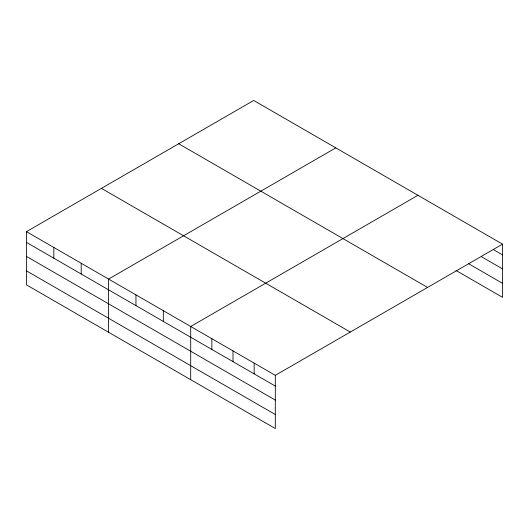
<?xml version="1.0" encoding="UTF-8"?>
<svg xmlns="http://www.w3.org/2000/svg" width="529" height="529" viewBox="0 0 529 529"><rect width="100%" height="100%" fill="white"/><g stroke="black" fill="none" stroke-linecap="round" stroke-linejoin="round"><path stroke-width="0.79" d="M26.45 231.656L275.311 375.339L275.311 428.536L26.45 284.853L26.45 231.656L253.689 100.464L502.55 244.147L502.55 297.344L456.011 270.471M335.809 147.882L108.577 279.074L108.577 332.272M417.936 195.294L190.698 326.486L190.698 379.683M275.311 375.339L502.55 244.147M493.385 249.595L502.55 254.892M481.397 256.684L502.55 268.897M468.707 263.792L502.55 283.332M178.696 143.756L427.564 287.439M101.436 188.364L350.304 332.047M26.45 242.401L275.311 386.084M26.45 256.413L275.311 400.089M26.45 270.848L275.311 414.524M254.158 363.125L254.158 373.871M233.005 350.912L233.005 361.657M211.851 338.699L211.851 349.444M163.322 310.682L163.322 321.427M135.953 294.878L135.953 305.623M81.201 263.27L81.201 274.015M53.826 247.466L53.826 258.205"/></g></svg>
